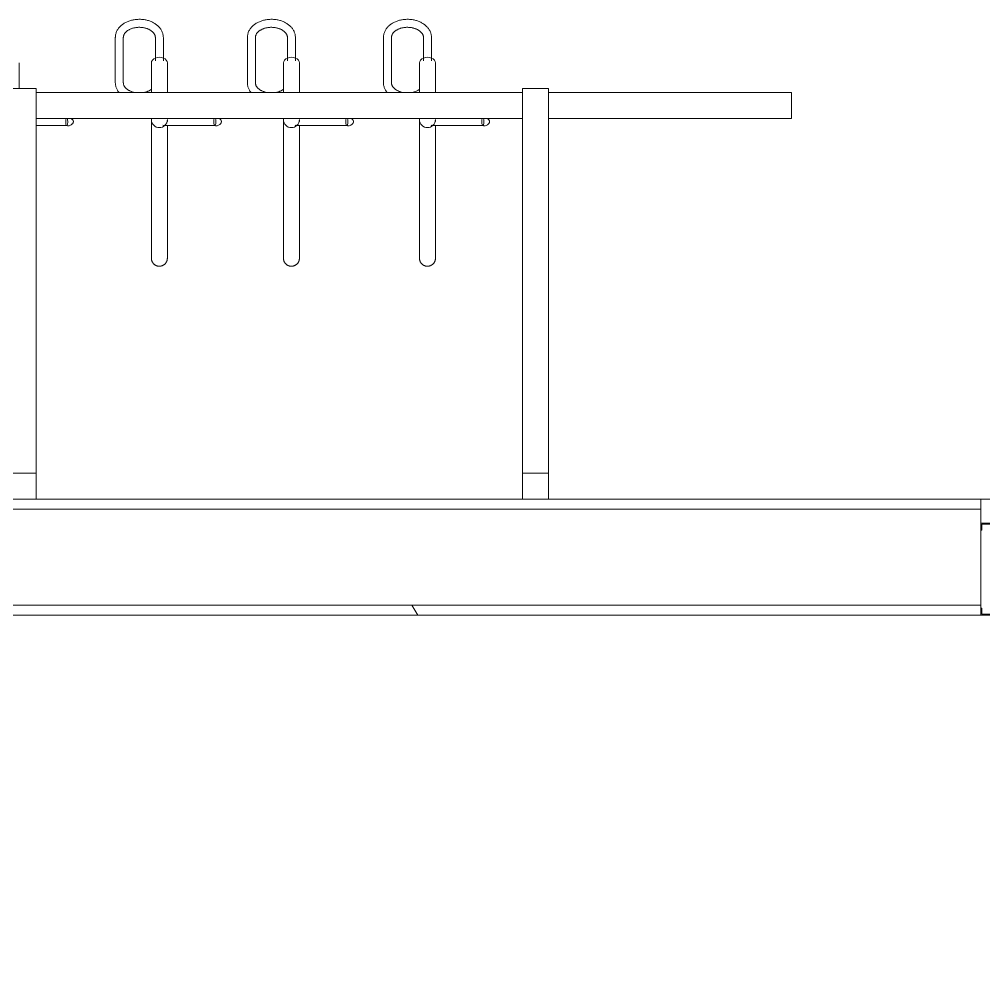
# Model space of a CAD drawing. Header units: inches. Extents: x 3268 to 7018, y 976 to 6708.
# Drawn here: x 4992.8 to 5053, y 3609.5 to 3668.4 of the extents above; entities that cross this region are included whole.
import ezdxf

# ---------------------------------------------------------------- set-up
doc = ezdxf.new("R2010")
doc.units = ezdxf.units.IN
doc.header["$MEASUREMENT"] = 0
for name, color, linetype, lineweight in [('A-DOOR', 31, 'Continuous', 9), ('A-DOOR-FRAM', 31, 'Continuous', 9), ('A-GENM', 13, 'Continuous', 9), ('A-WALL', 113, 'Continuous', 9), ('A-WALL-PATT', 111, 'Continuous', 15), ('I-WALL', 2, 'Continuous', 9)]:
    doc.layers.add(name, color=color, linetype=linetype, lineweight=lineweight)
pattern_1 = [(0, (0, 0), (122.88, 30.72), [5.069, -87.091, 5.069, -87.091, -491.52]), (0, (0, 0), (122.88, 30.72), [-184.32, 5.069, -179.251, 5.069, -87.091, -215.04]), (0, (0, 0), (122.88, 30.72), [-460.8, 5.069, -56.371, 5.069, -148.531]), (120, (46.08, 15.36), (-88.0443, 91.0572), [5.069, -87.091, 5.069, -87.091, -491.52]), (120, (46.08, 15.36), (-88.0443, 91.0572), [-184.32, 5.069, -179.251, 5.069, -87.091, -215.04]), (120, (46.08, 15.36), (-88.0443, 91.0572), [-460.8, 5.069, -56.371, 5.069, -148.531]), (240, (61.44, 76.8), (-34.8357, -121.7772), [5.069, -87.091, 5.069, -87.091, -491.52]), (240, (61.44, 76.8), (-34.8357, -121.7772), [-184.32, 5.069, -179.251, 5.069, -87.091, -215.04]), (240, (61.44, 76.8), (-34.8357, -121.7772), [-460.8, 5.069, -56.371, 5.069, -148.531])]

# ---------------------------------------------------------------- blocks, each defined once
blk = doc.blocks.new('Bike File Wall - as Specified-V153-Overall Retail Plan Opt 2')
at = {"layer": 'A-GENM'}
for p, q in [((4998.75, 3667.218), (4998.75, 3664.389)), ((4999.25, 3664.389), (4999.25, 3667.218)), ((5001.25, 3667.218), (5001.25, 3665.756)), ((5001.75, 3665.756), (5001.75, 3667.218)), ((5007, 3667.218), (5007, 3664.389)), ((5007.5, 3664.389), (5007.5, 3667.218)), ((5009.5, 3667.218), (5009.5, 3665.756)), ((5010, 3665.756), (5010, 3667.218)), ((5015.5, 3667.218), (5015.5, 3664.389)), ((5016, 3664.389), (5016, 3667.218)), ((5018, 3667.218), (5018, 3665.756)), ((5018.5, 3665.756), (5018.5, 3667.218)), ((4992.75, 3664.024), (4992.75, 3665.627)), ((5001, 3665.627), (5001, 3663.774)), ((5002, 3663.774), (5002, 3665.627)), ((5009.25, 3665.627), (5009.25, 3663.774)), ((5010.25, 3663.774), (5010.25, 3665.627)), ((5017.75, 3665.627), (5017.75, 3663.774)), ((5018.75, 3663.774), (5018.75, 3665.627)), ((4993.813, 3664.024), (4992.188, 3664.024)), ((4993.813, 3664.024), (4993.813, 3640.024)), ((5024.188, 3640.024), (5024.188, 3664.024)), ((5025.813, 3664.024), (5024.188, 3664.024)), ((5025.813, 3664.024), (5025.813, 3640.024)), ((4993.813, 3663.774), (5024.188, 3663.774)), ((5025.813, 3663.774), (5041, 3663.774)), ((5041, 3663.774), (5041, 3662.149)), ((4993.813, 3662.149), (5024.188, 3662.149)), ((5001, 3662.149), (5001, 3654.313)), ((5001.002, 3662.126), (5001.004, 3662.146)), ((5009.25, 3662.149), (5009.25, 3654.313)), ((5009.252, 3662.126), (5009.254, 3662.146)), ((5017.75, 3662.149), (5017.75, 3654.313)), ((5017.752, 3662.126), (5017.754, 3662.146)), ((5025.813, 3662.149), (5041, 3662.149)), ((4993.813, 3661.711), (4995.713, 3661.711)), ((5001.759, 3661.711), (5004.963, 3661.711)), ((5002, 3654.313), (5002, 3661.745)), ((5010.009, 3661.711), (5013.213, 3661.711)), ((5010.25, 3654.313), (5010.25, 3661.745)), ((5018.509, 3661.711), (5021.713, 3661.711)), ((5018.75, 3654.313), (5018.75, 3661.745)), ((5001, 3661.207), (5001, 3654.313)), ((5002, 3654.313), (5002, 3661.207)), ((5009.25, 3661.207), (5009.25, 3654.313)), ((5010.25, 3654.313), (5010.25, 3661.207)), ((5017.75, 3661.207), (5017.75, 3654.313)), ((5018.75, 3654.313), (5018.75, 3661.207)), ((4993.813, 3640.024), (4992.188, 3640.024)), ((4993.813, 3640.024), (4993.813, 3638.399)), ((5024.188, 3638.399), (5024.188, 3640.024)), ((5025.813, 3640.024), (5024.188, 3640.024)), ((5025.813, 3640.024), (5025.813, 3638.399)), ((4992.188, 3638.399), (4993.813, 3638.399)), ((5024.188, 3638.399), (5025.813, 3638.399))]:
    blk.add_line(p, q, dxfattribs=at)
at = {"layer": 'A-GENM', "flags": 128}
for points in [[(5001.75, 3667.218), (5001.749, 3667.267), (5001.745, 3667.317), (5001.738, 3667.366), (5001.728, 3667.414), (5001.716, 3667.462), (5001.701, 3667.51), (5001.683, 3667.556), (5001.663, 3667.602), (5001.641, 3667.647), (5001.616, 3667.69), (5001.589, 3667.733), (5001.56, 3667.774), (5001.529, 3667.814), (5001.496, 3667.853), (5001.462, 3667.891), (5001.425, 3667.927), (5001.387, 3667.962), (5001.347, 3667.995), (5001.306, 3668.027), (5001.263, 3668.058), (5001.219, 3668.087), (5001.173, 3668.115), (5001.126, 3668.141), (5001.078, 3668.166), (5001.029, 3668.189), (5000.979, 3668.211), (5000.928, 3668.231), (5000.876, 3668.25), (5000.823, 3668.267), (5000.77, 3668.283), (5000.715, 3668.297), (5000.66, 3668.309), (5000.605, 3668.32), (5000.549, 3668.329), (5000.493, 3668.337), (5000.437, 3668.343), (5000.38, 3668.348), (5000.323, 3668.35), (5000.266, 3668.352), (5000.209, 3668.351), (5000.152, 3668.349), (5000.095, 3668.346), (5000.038, 3668.34), (4999.982, 3668.334), (4999.926, 3668.325), (4999.87, 3668.315), (4999.815, 3668.304), (4999.76, 3668.29), (4999.706, 3668.276), (4999.653, 3668.259), (4999.601, 3668.242), (4999.549, 3668.222), (4999.499, 3668.201), (4999.449, 3668.179), (4999.4, 3668.155), (4999.353, 3668.129), (4999.307, 3668.102), (4999.262, 3668.074), (4999.218, 3668.044), (4999.176, 3668.013), (4999.135, 3667.98), (4999.096, 3667.946), (4999.059, 3667.91), (4999.023, 3667.874), (4998.989, 3667.835), (4998.957, 3667.796), (4998.927, 3667.755), (4998.899, 3667.713), (4998.873, 3667.67), (4998.849, 3667.626), (4998.828, 3667.581), (4998.809, 3667.535), (4998.793, 3667.488), (4998.779, 3667.44), (4998.768, 3667.392), (4998.759, 3667.343), (4998.754, 3667.294), (4998.751, 3667.245), (4998.75, 3667.218)], [(5010, 3667.218), (5009.999, 3667.267), (5009.995, 3667.317), (5009.988, 3667.366), (5009.978, 3667.414), (5009.966, 3667.462), (5009.951, 3667.51), (5009.933, 3667.556), (5009.913, 3667.602), (5009.891, 3667.647), (5009.866, 3667.69), (5009.839, 3667.733), (5009.81, 3667.774), (5009.779, 3667.814), (5009.746, 3667.853), (5009.712, 3667.891), (5009.675, 3667.927), (5009.637, 3667.962), (5009.597, 3667.995), (5009.556, 3668.027), (5009.513, 3668.058), (5009.469, 3668.087), (5009.423, 3668.115), (5009.376, 3668.141), (5009.328, 3668.166), (5009.279, 3668.189), (5009.229, 3668.211), (5009.178, 3668.231), (5009.126, 3668.25), (5009.073, 3668.267), (5009.02, 3668.283), (5008.965, 3668.297), (5008.91, 3668.309), (5008.855, 3668.32), (5008.799, 3668.329), (5008.743, 3668.337), (5008.687, 3668.343), (5008.63, 3668.348), (5008.573, 3668.35), (5008.516, 3668.352), (5008.459, 3668.351), (5008.402, 3668.349), (5008.345, 3668.346), (5008.288, 3668.34), (5008.232, 3668.334), (5008.176, 3668.325), (5008.12, 3668.315), (5008.065, 3668.304), (5008.01, 3668.29), (5007.956, 3668.276), (5007.903, 3668.259), (5007.851, 3668.242), (5007.799, 3668.222), (5007.749, 3668.201), (5007.699, 3668.179), (5007.65, 3668.155), (5007.603, 3668.129), (5007.557, 3668.102), (5007.512, 3668.074), (5007.468, 3668.044), (5007.426, 3668.013), (5007.385, 3667.98), (5007.346, 3667.946), (5007.309, 3667.91), (5007.273, 3667.874), (5007.239, 3667.835), (5007.207, 3667.796), (5007.177, 3667.755), (5007.149, 3667.713), (5007.123, 3667.67), (5007.099, 3667.626), (5007.078, 3667.581), (5007.059, 3667.535), (5007.043, 3667.488), (5007.029, 3667.44), (5007.018, 3667.392), (5007.009, 3667.343), (5007.004, 3667.294), (5007.001, 3667.245), (5007, 3667.218)], [(5018.5, 3667.218), (5018.499, 3667.267), (5018.495, 3667.317), (5018.488, 3667.366), (5018.478, 3667.414), (5018.466, 3667.462), (5018.451, 3667.51), (5018.433, 3667.556), (5018.413, 3667.602), (5018.391, 3667.647), (5018.366, 3667.69), (5018.339, 3667.733), (5018.31, 3667.774), (5018.279, 3667.814), (5018.246, 3667.853), (5018.212, 3667.891), (5018.175, 3667.927), (5018.137, 3667.962), (5018.097, 3667.995), (5018.056, 3668.027), (5018.013, 3668.058), (5017.969, 3668.087), (5017.923, 3668.115), (5017.876, 3668.141), (5017.828, 3668.166), (5017.779, 3668.189), (5017.729, 3668.211), (5017.678, 3668.231), (5017.626, 3668.25), (5017.573, 3668.267), (5017.52, 3668.283), (5017.465, 3668.297), (5017.41, 3668.309), (5017.355, 3668.32), (5017.299, 3668.329), (5017.243, 3668.337), (5017.187, 3668.343), (5017.13, 3668.348), (5017.073, 3668.35), (5017.016, 3668.352), (5016.959, 3668.351), (5016.902, 3668.349), (5016.845, 3668.346), (5016.788, 3668.34), (5016.732, 3668.334), (5016.676, 3668.325), (5016.62, 3668.315), (5016.565, 3668.304), (5016.51, 3668.29), (5016.456, 3668.276), (5016.403, 3668.259), (5016.351, 3668.242), (5016.299, 3668.222), (5016.249, 3668.201), (5016.199, 3668.179), (5016.15, 3668.155), (5016.103, 3668.129), (5016.057, 3668.102), (5016.012, 3668.074), (5015.968, 3668.044), (5015.926, 3668.013), (5015.885, 3667.98), (5015.846, 3667.946), (5015.809, 3667.91), (5015.773, 3667.874), (5015.739, 3667.835), (5015.707, 3667.796), (5015.677, 3667.755), (5015.649, 3667.713), (5015.623, 3667.67), (5015.599, 3667.626), (5015.578, 3667.581), (5015.559, 3667.535), (5015.543, 3667.488), (5015.529, 3667.44), (5015.518, 3667.392), (5015.509, 3667.343), (5015.504, 3667.294), (5015.501, 3667.245), (5015.5, 3667.218)], [(4999.25, 3667.218), (4999.251, 3667.239), (4999.253, 3667.26), (4999.256, 3667.282), (4999.26, 3667.303), (4999.266, 3667.325), (4999.272, 3667.346), (4999.281, 3667.368), (4999.29, 3667.39), (4999.301, 3667.412), (4999.314, 3667.434), (4999.328, 3667.456), (4999.343, 3667.478), (4999.36, 3667.5), (4999.378, 3667.521), (4999.398, 3667.543), (4999.42, 3667.564), (4999.443, 3667.585), (4999.467, 3667.606), (4999.494, 3667.626), (4999.521, 3667.646), (4999.55, 3667.665), (4999.58, 3667.683), (4999.612, 3667.701), (4999.644, 3667.718), (4999.678, 3667.734), (4999.713, 3667.749), (4999.75, 3667.763), (4999.787, 3667.777), (4999.825, 3667.789), (4999.864, 3667.801), (4999.903, 3667.811), (4999.944, 3667.82), (4999.985, 3667.828), (5000.026, 3667.835), (5000.068, 3667.841), (5000.11, 3667.845), (5000.153, 3667.849), (5000.196, 3667.851), (5000.239, 3667.852), (5000.282, 3667.851), (5000.325, 3667.85), (5000.367, 3667.847), (5000.41, 3667.843), (5000.452, 3667.838), (5000.494, 3667.832), (5000.535, 3667.824), (5000.576, 3667.816), (5000.616, 3667.806), (5000.655, 3667.795), (5000.694, 3667.784), (5000.731, 3667.771), (5000.768, 3667.757), (5000.804, 3667.742), (5000.838, 3667.727), (5000.872, 3667.71), (5000.904, 3667.693), (5000.935, 3667.675), (5000.964, 3667.656), (5000.993, 3667.637), (5001.019, 3667.617), (5001.045, 3667.597), (5001.069, 3667.576), (5001.091, 3667.555), (5001.112, 3667.533), (5001.131, 3667.511), (5001.149, 3667.49), (5001.165, 3667.468), (5001.18, 3667.446), (5001.193, 3667.424), (5001.205, 3667.402), (5001.215, 3667.38), (5001.224, 3667.358), (5001.232, 3667.336), (5001.238, 3667.315), (5001.243, 3667.293), (5001.246, 3667.272), (5001.249, 3667.25), (5001.25, 3667.229), (5001.25, 3667.218)], [(5007.5, 3667.218), (5007.501, 3667.239), (5007.503, 3667.26), (5007.506, 3667.282), (5007.51, 3667.303), (5007.516, 3667.325), (5007.522, 3667.346), (5007.531, 3667.368), (5007.54, 3667.39), (5007.551, 3667.412), (5007.564, 3667.434), (5007.578, 3667.456), (5007.593, 3667.478), (5007.61, 3667.5), (5007.628, 3667.521), (5007.648, 3667.543), (5007.67, 3667.564), (5007.693, 3667.585), (5007.717, 3667.606), (5007.744, 3667.626), (5007.771, 3667.646), (5007.8, 3667.665), (5007.83, 3667.683), (5007.862, 3667.701), (5007.894, 3667.718), (5007.928, 3667.734), (5007.963, 3667.749), (5008, 3667.763), (5008.037, 3667.777), (5008.075, 3667.789), (5008.114, 3667.801), (5008.153, 3667.811), (5008.194, 3667.82), (5008.235, 3667.828), (5008.276, 3667.835), (5008.318, 3667.841), (5008.36, 3667.845), (5008.403, 3667.849), (5008.446, 3667.851), (5008.489, 3667.852), (5008.532, 3667.851), (5008.575, 3667.85), (5008.617, 3667.847), (5008.66, 3667.843), (5008.702, 3667.838), (5008.744, 3667.832), (5008.785, 3667.824), (5008.826, 3667.816), (5008.866, 3667.806), (5008.905, 3667.795), (5008.944, 3667.784), (5008.981, 3667.771), (5009.018, 3667.757), (5009.054, 3667.742), (5009.088, 3667.727), (5009.122, 3667.71), (5009.154, 3667.693), (5009.185, 3667.675), (5009.214, 3667.656), (5009.243, 3667.637), (5009.269, 3667.617), (5009.295, 3667.597), (5009.319, 3667.576), (5009.341, 3667.555), (5009.362, 3667.533), (5009.381, 3667.511), (5009.399, 3667.49), (5009.415, 3667.468), (5009.43, 3667.446), (5009.443, 3667.424), (5009.455, 3667.402), (5009.465, 3667.38), (5009.474, 3667.358), (5009.482, 3667.336), (5009.488, 3667.315), (5009.493, 3667.293), (5009.496, 3667.272), (5009.499, 3667.25), (5009.5, 3667.229), (5009.5, 3667.218)], [(5016, 3667.218), (5016.001, 3667.239), (5016.003, 3667.26), (5016.006, 3667.282), (5016.01, 3667.303), (5016.016, 3667.325), (5016.022, 3667.346), (5016.031, 3667.368), (5016.04, 3667.39), (5016.051, 3667.412), (5016.064, 3667.434), (5016.078, 3667.456), (5016.093, 3667.478), (5016.11, 3667.5), (5016.128, 3667.521), (5016.148, 3667.543), (5016.17, 3667.564), (5016.193, 3667.585), (5016.217, 3667.606), (5016.244, 3667.626), (5016.271, 3667.646), (5016.3, 3667.665), (5016.33, 3667.683), (5016.362, 3667.701), (5016.394, 3667.718), (5016.428, 3667.734), (5016.463, 3667.749), (5016.5, 3667.763), (5016.537, 3667.777), (5016.575, 3667.789), (5016.614, 3667.801), (5016.653, 3667.811), (5016.694, 3667.82), (5016.735, 3667.828), (5016.776, 3667.835), (5016.818, 3667.841), (5016.86, 3667.845), (5016.903, 3667.849), (5016.946, 3667.851), (5016.989, 3667.852), (5017.032, 3667.851), (5017.075, 3667.85), (5017.117, 3667.847), (5017.16, 3667.843), (5017.202, 3667.838), (5017.244, 3667.832), (5017.285, 3667.824), (5017.326, 3667.816), (5017.366, 3667.806), (5017.405, 3667.795), (5017.444, 3667.784), (5017.481, 3667.771), (5017.518, 3667.757), (5017.554, 3667.742), (5017.588, 3667.727), (5017.622, 3667.71), (5017.654, 3667.693), (5017.685, 3667.675), (5017.714, 3667.656), (5017.743, 3667.637), (5017.769, 3667.617), (5017.795, 3667.597), (5017.819, 3667.576), (5017.841, 3667.555), (5017.862, 3667.533), (5017.881, 3667.511), (5017.899, 3667.49), (5017.915, 3667.468), (5017.93, 3667.446), (5017.943, 3667.424), (5017.955, 3667.402), (5017.965, 3667.38), (5017.974, 3667.358), (5017.982, 3667.336), (5017.988, 3667.315), (5017.993, 3667.293), (5017.996, 3667.272), (5017.999, 3667.25), (5018, 3667.229), (5018, 3667.218)], [(4998.75, 3664.389), (4998.752, 3664.34), (4998.756, 3664.291), (4998.763, 3664.242), (4998.773, 3664.193), (4998.785, 3664.145), (4998.8, 3664.098), (4998.817, 3664.051), (4998.837, 3664.005), (4998.86, 3663.961), (4998.884, 3663.917), (4998.911, 3663.874), (4998.94, 3663.833), (4998.971, 3663.793)], [(5000.007, 3663.775), (4999.966, 3663.783), (4999.925, 3663.791), (4999.885, 3663.801), (4999.846, 3663.812), (4999.807, 3663.824), (4999.769, 3663.836), (4999.733, 3663.85), (4999.697, 3663.865), (4999.663, 3663.881), (4999.629, 3663.897), (4999.597, 3663.914), (4999.566, 3663.932), (4999.536, 3663.951), (4999.508, 3663.97), (4999.481, 3663.99), (4999.456, 3664.011), (4999.432, 3664.031), (4999.41, 3664.053), (4999.389, 3664.074), (4999.37, 3664.096), (4999.352, 3664.118), (4999.336, 3664.14), (4999.321, 3664.162), (4999.308, 3664.184), (4999.296, 3664.206), (4999.286, 3664.228), (4999.277, 3664.249), (4999.269, 3664.271), (4999.263, 3664.293), (4999.258, 3664.314), (4999.254, 3664.335), (4999.252, 3664.357), (4999.251, 3664.378), (4999.25, 3664.389)], [(5001.007, 3663.981), (5000.98, 3663.961), (5000.951, 3663.942), (5000.921, 3663.924), (5000.889, 3663.906), (5000.856, 3663.889), (5000.822, 3663.873), (5000.787, 3663.858), (5000.751, 3663.844), (5000.714, 3663.83), (5000.676, 3663.818), (5000.637, 3663.807), (5000.597, 3663.796), (5000.557, 3663.787), (5000.516, 3663.779), (5000.474, 3663.772)], [(5007, 3664.389), (5007.002, 3664.34), (5007.006, 3664.291), (5007.013, 3664.242), (5007.023, 3664.193), (5007.035, 3664.145), (5007.05, 3664.098), (5007.067, 3664.051), (5007.087, 3664.005), (5007.11, 3663.961), (5007.134, 3663.917), (5007.161, 3663.874), (5007.19, 3663.833), (5007.221, 3663.793)], [(5008.257, 3663.775), (5008.216, 3663.783), (5008.175, 3663.791), (5008.135, 3663.801), (5008.096, 3663.812), (5008.057, 3663.824), (5008.019, 3663.836), (5007.983, 3663.85), (5007.947, 3663.865), (5007.913, 3663.881), (5007.879, 3663.897), (5007.847, 3663.914), (5007.816, 3663.932), (5007.786, 3663.951), (5007.758, 3663.97), (5007.731, 3663.99), (5007.706, 3664.011), (5007.682, 3664.031), (5007.66, 3664.053), (5007.639, 3664.074), (5007.62, 3664.096), (5007.602, 3664.118), (5007.586, 3664.14), (5007.571, 3664.162), (5007.558, 3664.184), (5007.546, 3664.206), (5007.536, 3664.228), (5007.527, 3664.249), (5007.519, 3664.271), (5007.513, 3664.293), (5007.508, 3664.314), (5007.504, 3664.335), (5007.502, 3664.357), (5007.501, 3664.378), (5007.5, 3664.389)], [(5009.257, 3663.981), (5009.23, 3663.961), (5009.201, 3663.942), (5009.171, 3663.924), (5009.139, 3663.906), (5009.106, 3663.889), (5009.072, 3663.873), (5009.037, 3663.858), (5009.001, 3663.844), (5008.964, 3663.83), (5008.926, 3663.818), (5008.887, 3663.807), (5008.847, 3663.796), (5008.807, 3663.787), (5008.766, 3663.779), (5008.724, 3663.772)], [(5015.5, 3664.389), (5015.502, 3664.34), (5015.506, 3664.291), (5015.513, 3664.242), (5015.523, 3664.193), (5015.535, 3664.145), (5015.55, 3664.098), (5015.567, 3664.051), (5015.587, 3664.005), (5015.61, 3663.961), (5015.634, 3663.917), (5015.661, 3663.874), (5015.69, 3663.833), (5015.721, 3663.793)], [(5016.757, 3663.775), (5016.716, 3663.783), (5016.675, 3663.791), (5016.635, 3663.801), (5016.596, 3663.812), (5016.557, 3663.824), (5016.519, 3663.836), (5016.483, 3663.85), (5016.447, 3663.865), (5016.413, 3663.881), (5016.379, 3663.897), (5016.347, 3663.914), (5016.316, 3663.932), (5016.286, 3663.951), (5016.258, 3663.97), (5016.231, 3663.99), (5016.206, 3664.011), (5016.182, 3664.031), (5016.16, 3664.053), (5016.139, 3664.074), (5016.12, 3664.096), (5016.102, 3664.118), (5016.086, 3664.14), (5016.071, 3664.162), (5016.058, 3664.184), (5016.046, 3664.206), (5016.036, 3664.228), (5016.027, 3664.249), (5016.019, 3664.271), (5016.013, 3664.293), (5016.008, 3664.314), (5016.004, 3664.335), (5016.002, 3664.357), (5016.001, 3664.378), (5016, 3664.389)], [(5017.757, 3663.981), (5017.73, 3663.961), (5017.701, 3663.942), (5017.671, 3663.924), (5017.639, 3663.906), (5017.606, 3663.889), (5017.572, 3663.873), (5017.537, 3663.858), (5017.501, 3663.844), (5017.464, 3663.83), (5017.426, 3663.818), (5017.387, 3663.807), (5017.347, 3663.796), (5017.307, 3663.787), (5017.266, 3663.779), (5017.224, 3663.772)], [(4996.02, 3662.145), (4996.043, 3662.125), (4996.061, 3662.106), (4996.075, 3662.088), (4996.086, 3662.073), (4996.095, 3662.059), (4996.102, 3662.046), (4996.108, 3662.035), (4996.112, 3662.025), (4996.116, 3662.017), (4996.119, 3662.009), (4996.121, 3662.002), (4996.123, 3661.997), (4996.125, 3661.991), (4996.126, 3661.987), (4996.127, 3661.983), (4996.128, 3661.979), (4996.129, 3661.976), (4996.129, 3661.973), (4996.13, 3661.971), (4996.13, 3661.969), (4996.13, 3661.968), (4996.131, 3661.966), (4996.131, 3661.965), (4996.131, 3661.964), (4996.131, 3661.963), (4996.131, 3661.963), (4996.131, 3661.962), (4996.131, 3661.962)], [(5001, 3661.207), (5001, 3661.291), (5001, 3661.37), (5001, 3661.446), (5001, 3661.518), (5001, 3661.587), (5001, 3661.651), (5001, 3661.711), (5001, 3661.767), (5001, 3661.819), (5001, 3661.866), (5001, 3661.909), (5001, 3661.947), (5001, 3661.981), (5001, 3662.01), (5001, 3662.035)], [(5002, 3662.026), (5002, 3662), (5002, 3661.969)], [(5005.27, 3662.145), (5005.293, 3662.125), (5005.311, 3662.106), (5005.325, 3662.088), (5005.336, 3662.073), (5005.345, 3662.059), (5005.352, 3662.046), (5005.358, 3662.035), (5005.362, 3662.025), (5005.366, 3662.017), (5005.369, 3662.009), (5005.371, 3662.002), (5005.373, 3661.997), (5005.375, 3661.991), (5005.376, 3661.987), (5005.377, 3661.983), (5005.378, 3661.979), (5005.379, 3661.976), (5005.379, 3661.973), (5005.38, 3661.971), (5005.38, 3661.969), (5005.38, 3661.968), (5005.381, 3661.966), (5005.381, 3661.965), (5005.381, 3661.964), (5005.381, 3661.963), (5005.381, 3661.963), (5005.381, 3661.962), (5005.381, 3661.962)], [(5009.25, 3661.207), (5009.25, 3661.291), (5009.25, 3661.37), (5009.25, 3661.446), (5009.25, 3661.518), (5009.25, 3661.587), (5009.25, 3661.651), (5009.25, 3661.711), (5009.25, 3661.767), (5009.25, 3661.819), (5009.25, 3661.866), (5009.25, 3661.909), (5009.25, 3661.947), (5009.25, 3661.981), (5009.25, 3662.01), (5009.25, 3662.035)], [(5010.25, 3662.026), (5010.25, 3662), (5010.25, 3661.969)], [(5013.52, 3662.145), (5013.543, 3662.125), (5013.561, 3662.106), (5013.575, 3662.088), (5013.586, 3662.073), (5013.595, 3662.059), (5013.602, 3662.046), (5013.608, 3662.035), (5013.612, 3662.025), (5013.616, 3662.017), (5013.619, 3662.009), (5013.621, 3662.002), (5013.623, 3661.997), (5013.625, 3661.991), (5013.626, 3661.987), (5013.627, 3661.983), (5013.628, 3661.979), (5013.629, 3661.976), (5013.629, 3661.973), (5013.63, 3661.971), (5013.63, 3661.969), (5013.63, 3661.968), (5013.631, 3661.966), (5013.631, 3661.965), (5013.631, 3661.964), (5013.631, 3661.963), (5013.631, 3661.963), (5013.631, 3661.962), (5013.631, 3661.962)], [(5017.75, 3661.207), (5017.75, 3661.291), (5017.75, 3661.37), (5017.75, 3661.446), (5017.75, 3661.518), (5017.75, 3661.587), (5017.75, 3661.651), (5017.75, 3661.711), (5017.75, 3661.767), (5017.75, 3661.819), (5017.75, 3661.866), (5017.75, 3661.909), (5017.75, 3661.947), (5017.75, 3661.981), (5017.75, 3662.01), (5017.75, 3662.035)], [(5018.75, 3662.026), (5018.75, 3662), (5018.75, 3661.969)], [(5022.02, 3662.145), (5022.043, 3662.125), (5022.061, 3662.106), (5022.075, 3662.088), (5022.086, 3662.073), (5022.095, 3662.059), (5022.102, 3662.046), (5022.108, 3662.035), (5022.112, 3662.025), (5022.116, 3662.017), (5022.119, 3662.009), (5022.121, 3662.002), (5022.123, 3661.997), (5022.125, 3661.991), (5022.126, 3661.987), (5022.127, 3661.983), (5022.128, 3661.979), (5022.129, 3661.976), (5022.129, 3661.973), (5022.13, 3661.971), (5022.13, 3661.969), (5022.13, 3661.968), (5022.131, 3661.966), (5022.131, 3661.965), (5022.131, 3661.964), (5022.131, 3661.963), (5022.131, 3661.963), (5022.131, 3661.962), (5022.131, 3661.962)], [(4995.708, 3661.712), (4995.759, 3661.702), (4995.812, 3661.699), (4995.865, 3661.705), (4995.913, 3661.718), (4995.956, 3661.735), (4995.991, 3661.756), (4996.02, 3661.777), (4996.043, 3661.797), (4996.061, 3661.816), (4996.075, 3661.834), (4996.086, 3661.849), (4996.095, 3661.863), (4996.102, 3661.876), (4996.108, 3661.887), (4996.112, 3661.897), (4996.116, 3661.905), (4996.119, 3661.913), (4996.121, 3661.92), (4996.123, 3661.926), (4996.125, 3661.931), (4996.126, 3661.935), (4996.127, 3661.939), (4996.128, 3661.943), (4996.129, 3661.946), (4996.129, 3661.949), (4996.13, 3661.951), (4996.13, 3661.953), (4996.13, 3661.955), (4996.131, 3661.956), (4996.131, 3661.957), (4996.131, 3661.958), (4996.131, 3661.959), (4996.131, 3661.96), (4996.131, 3661.96), (4996.131, 3661.96)], [(5002, 3661.747), (5002, 3661.69), (5002, 3661.628), (5002, 3661.562), (5002, 3661.492), (5002, 3661.419), (5002, 3661.341), (5002, 3661.261), (5002, 3661.207)], [(5004.958, 3661.712), (5005.009, 3661.702), (5005.062, 3661.699), (5005.115, 3661.705), (5005.163, 3661.718), (5005.206, 3661.735), (5005.241, 3661.756), (5005.27, 3661.777), (5005.293, 3661.797), (5005.311, 3661.816), (5005.325, 3661.834), (5005.336, 3661.849), (5005.345, 3661.863), (5005.352, 3661.876), (5005.358, 3661.887), (5005.362, 3661.897), (5005.366, 3661.905), (5005.369, 3661.913), (5005.371, 3661.92), (5005.373, 3661.926), (5005.375, 3661.931), (5005.376, 3661.935), (5005.377, 3661.939), (5005.378, 3661.943), (5005.379, 3661.946), (5005.379, 3661.949), (5005.38, 3661.951), (5005.38, 3661.953), (5005.38, 3661.955), (5005.381, 3661.956), (5005.381, 3661.957), (5005.381, 3661.958), (5005.381, 3661.959), (5005.381, 3661.96), (5005.381, 3661.96), (5005.381, 3661.96)], [(5010.25, 3661.747), (5010.25, 3661.69), (5010.25, 3661.628), (5010.25, 3661.562), (5010.25, 3661.492), (5010.25, 3661.419), (5010.25, 3661.341), (5010.25, 3661.261), (5010.25, 3661.207)], [(5013.208, 3661.712), (5013.259, 3661.702), (5013.312, 3661.699), (5013.365, 3661.705), (5013.413, 3661.718), (5013.456, 3661.735), (5013.491, 3661.756), (5013.52, 3661.777), (5013.543, 3661.797), (5013.561, 3661.816), (5013.575, 3661.834), (5013.586, 3661.849), (5013.595, 3661.863), (5013.602, 3661.876), (5013.608, 3661.887), (5013.612, 3661.897), (5013.616, 3661.905), (5013.619, 3661.913), (5013.621, 3661.92), (5013.623, 3661.926), (5013.625, 3661.931), (5013.626, 3661.935), (5013.627, 3661.939), (5013.628, 3661.943), (5013.629, 3661.946), (5013.629, 3661.949), (5013.63, 3661.951), (5013.63, 3661.953), (5013.63, 3661.955), (5013.631, 3661.956), (5013.631, 3661.957), (5013.631, 3661.958), (5013.631, 3661.959), (5013.631, 3661.96), (5013.631, 3661.96), (5013.631, 3661.96)], [(5018.75, 3661.747), (5018.75, 3661.69), (5018.75, 3661.628), (5018.75, 3661.562), (5018.75, 3661.492), (5018.75, 3661.419), (5018.75, 3661.341), (5018.75, 3661.261), (5018.75, 3661.207)], [(5021.708, 3661.712), (5021.759, 3661.702), (5021.812, 3661.699), (5021.865, 3661.705), (5021.913, 3661.718), (5021.956, 3661.735), (5021.991, 3661.756), (5022.02, 3661.777), (5022.043, 3661.797), (5022.061, 3661.816), (5022.075, 3661.834), (5022.086, 3661.849), (5022.095, 3661.863), (5022.102, 3661.876), (5022.108, 3661.887), (5022.112, 3661.897), (5022.116, 3661.905), (5022.119, 3661.913), (5022.121, 3661.92), (5022.123, 3661.926), (5022.125, 3661.931), (5022.126, 3661.935), (5022.127, 3661.939), (5022.128, 3661.943), (5022.129, 3661.946), (5022.129, 3661.949), (5022.13, 3661.951), (5022.13, 3661.953), (5022.13, 3661.955), (5022.131, 3661.956), (5022.131, 3661.957), (5022.131, 3661.958), (5022.131, 3661.959), (5022.131, 3661.96), (5022.131, 3661.96), (5022.131, 3661.96)], [(5001, 3654.313), (5001, 3654.23), (5001, 3654.15), (5001, 3654.074), (5001, 3654.002), (5001, 3653.934), (5001, 3653.87), (5001, 3653.809), (5001, 3653.754), (5001, 3653.702), (5001, 3653.654), (5001, 3653.612), (5001, 3653.573), (5001, 3653.539), (5001, 3653.51), (5001, 3653.486), (5001, 3653.466), (5001, 3653.451), (5001, 3653.441), (5001, 3653.435), (5001, 3653.434)], [(5001, 3653.434), (5001, 3653.437), (5001, 3653.444), (5001, 3653.456), (5001, 3653.473), (5001, 3653.494), (5001, 3653.52), (5001, 3653.551), (5001, 3653.587), (5001, 3653.627), (5001, 3653.671), (5001, 3653.72), (5001, 3653.773), (5001, 3653.831), (5001, 3653.893), (5001, 3653.958), (5001, 3654.028), (5001, 3654.102), (5001, 3654.179), (5001, 3654.26), (5001, 3654.313)], [(5002, 3654.313), (5002, 3654.23), (5002, 3654.15), (5002, 3654.074), (5002, 3654.002), (5002, 3653.934), (5002, 3653.87), (5002, 3653.809), (5002, 3653.754), (5002, 3653.702), (5002, 3653.654), (5002, 3653.612), (5002, 3653.573), (5002, 3653.539), (5002, 3653.51), (5002, 3653.486), (5002, 3653.466), (5002, 3653.451), (5002, 3653.441), (5002, 3653.435), (5002, 3653.434)], [(5002, 3653.434), (5002, 3653.437), (5002, 3653.444), (5002, 3653.456), (5002, 3653.473), (5002, 3653.494), (5002, 3653.52), (5002, 3653.551), (5002, 3653.587), (5002, 3653.627), (5002, 3653.671), (5002, 3653.72), (5002, 3653.773), (5002, 3653.831), (5002, 3653.893), (5002, 3653.958), (5002, 3654.028), (5002, 3654.102), (5002, 3654.179), (5002, 3654.26), (5002, 3654.313)], [(5009.25, 3654.313), (5009.25, 3654.23), (5009.25, 3654.15), (5009.25, 3654.074), (5009.25, 3654.002), (5009.25, 3653.934), (5009.25, 3653.87), (5009.25, 3653.809), (5009.25, 3653.754), (5009.25, 3653.702), (5009.25, 3653.654), (5009.25, 3653.612), (5009.25, 3653.573), (5009.25, 3653.539), (5009.25, 3653.51), (5009.25, 3653.486), (5009.25, 3653.466), (5009.25, 3653.451), (5009.25, 3653.441), (5009.25, 3653.435), (5009.25, 3653.434)], [(5009.25, 3653.434), (5009.25, 3653.437), (5009.25, 3653.444), (5009.25, 3653.456), (5009.25, 3653.473), (5009.25, 3653.494), (5009.25, 3653.52), (5009.25, 3653.551), (5009.25, 3653.587), (5009.25, 3653.627), (5009.25, 3653.671), (5009.25, 3653.72), (5009.25, 3653.773), (5009.25, 3653.831), (5009.25, 3653.893), (5009.25, 3653.958), (5009.25, 3654.028), (5009.25, 3654.102), (5009.25, 3654.179), (5009.25, 3654.26), (5009.25, 3654.313)], [(5010.25, 3654.313), (5010.25, 3654.23), (5010.25, 3654.15), (5010.25, 3654.074), (5010.25, 3654.002), (5010.25, 3653.934), (5010.25, 3653.87), (5010.25, 3653.809), (5010.25, 3653.754), (5010.25, 3653.702), (5010.25, 3653.654), (5010.25, 3653.612), (5010.25, 3653.573), (5010.25, 3653.539), (5010.25, 3653.51), (5010.25, 3653.486), (5010.25, 3653.466), (5010.25, 3653.451), (5010.25, 3653.441), (5010.25, 3653.435), (5010.25, 3653.434)], [(5010.25, 3653.434), (5010.25, 3653.437), (5010.25, 3653.444), (5010.25, 3653.456), (5010.25, 3653.473), (5010.25, 3653.494), (5010.25, 3653.52), (5010.25, 3653.551), (5010.25, 3653.587), (5010.25, 3653.627), (5010.25, 3653.671), (5010.25, 3653.72), (5010.25, 3653.773), (5010.25, 3653.831), (5010.25, 3653.893), (5010.25, 3653.958), (5010.25, 3654.028), (5010.25, 3654.102), (5010.25, 3654.179), (5010.25, 3654.26), (5010.25, 3654.313)], [(5017.75, 3654.313), (5017.75, 3654.23), (5017.75, 3654.15), (5017.75, 3654.074), (5017.75, 3654.002), (5017.75, 3653.934), (5017.75, 3653.87), (5017.75, 3653.809), (5017.75, 3653.754), (5017.75, 3653.702), (5017.75, 3653.654), (5017.75, 3653.612), (5017.75, 3653.573), (5017.75, 3653.539), (5017.75, 3653.51), (5017.75, 3653.486), (5017.75, 3653.466), (5017.75, 3653.451), (5017.75, 3653.441), (5017.75, 3653.435), (5017.75, 3653.434)], [(5017.75, 3653.434), (5017.75, 3653.437), (5017.75, 3653.444), (5017.75, 3653.456), (5017.75, 3653.473), (5017.75, 3653.494), (5017.75, 3653.52), (5017.75, 3653.551), (5017.75, 3653.587), (5017.75, 3653.627), (5017.75, 3653.671), (5017.75, 3653.72), (5017.75, 3653.773), (5017.75, 3653.831), (5017.75, 3653.893), (5017.75, 3653.958), (5017.75, 3654.028), (5017.75, 3654.102), (5017.75, 3654.179), (5017.75, 3654.26), (5017.75, 3654.313)], [(5018.75, 3654.313), (5018.75, 3654.23), (5018.75, 3654.15), (5018.75, 3654.074), (5018.75, 3654.002), (5018.75, 3653.934), (5018.75, 3653.87), (5018.75, 3653.809), (5018.75, 3653.754), (5018.75, 3653.702), (5018.75, 3653.654), (5018.75, 3653.612), (5018.75, 3653.573), (5018.75, 3653.539), (5018.75, 3653.51), (5018.75, 3653.486), (5018.75, 3653.466), (5018.75, 3653.451), (5018.75, 3653.441), (5018.75, 3653.435), (5018.75, 3653.434)], [(5018.75, 3653.434), (5018.75, 3653.437), (5018.75, 3653.444), (5018.75, 3653.456), (5018.75, 3653.473), (5018.75, 3653.494), (5018.75, 3653.52), (5018.75, 3653.551), (5018.75, 3653.587), (5018.75, 3653.627), (5018.75, 3653.671), (5018.75, 3653.72), (5018.75, 3653.773), (5018.75, 3653.831), (5018.75, 3653.893), (5018.75, 3653.958), (5018.75, 3654.028), (5018.75, 3654.102), (5018.75, 3654.179), (5018.75, 3654.26), (5018.75, 3654.313)], [(5002, 3653.434), (5002, 3653.414), (5001.999, 3653.394), (5001.997, 3653.375), (5001.994, 3653.355), (5001.99, 3653.335), (5001.986, 3653.316), (5001.981, 3653.296), (5001.975, 3653.277), (5001.968, 3653.258), (5001.961, 3653.24), (5001.953, 3653.221), (5001.944, 3653.204), (5001.934, 3653.186), (5001.924, 3653.169), (5001.913, 3653.152), (5001.901, 3653.136), (5001.889, 3653.12), (5001.876, 3653.105), (5001.863, 3653.09), (5001.849, 3653.076), (5001.834, 3653.062), (5001.819, 3653.049), (5001.803, 3653.037), (5001.787, 3653.025), (5001.77, 3653.014), (5001.753, 3653.003), (5001.736, 3652.993), (5001.718, 3652.984), (5001.7, 3652.976), (5001.682, 3652.968), (5001.663, 3652.962), (5001.644, 3652.955), (5001.624, 3652.95), (5001.605, 3652.945), (5001.585, 3652.942), (5001.566, 3652.939), (5001.546, 3652.936), (5001.526, 3652.935), (5001.506, 3652.934), (5001.486, 3652.935), (5001.466, 3652.936), (5001.446, 3652.937), (5001.426, 3652.94), (5001.406, 3652.943), (5001.387, 3652.948), (5001.367, 3652.952), (5001.348, 3652.958), (5001.329, 3652.965), (5001.311, 3652.972), (5001.292, 3652.98), (5001.274, 3652.988), (5001.257, 3652.998), (5001.239, 3653.008), (5001.222, 3653.019), (5001.206, 3653.03), (5001.19, 3653.042), (5001.175, 3653.055), (5001.16, 3653.068), (5001.145, 3653.082), (5001.132, 3653.097), (5001.118, 3653.112), (5001.106, 3653.127), (5001.094, 3653.143), (5001.083, 3653.16), (5001.072, 3653.177), (5001.062, 3653.194), (5001.053, 3653.212), (5001.044, 3653.23), (5001.036, 3653.248), (5001.029, 3653.267), (5001.023, 3653.286), (5001.017, 3653.305), (5001.013, 3653.325), (5001.009, 3653.344), (5001.005, 3653.364), (5001.003, 3653.384), (5001.001, 3653.404), (5001, 3653.424), (5001, 3653.434)], [(5010.25, 3653.434), (5010.25, 3653.414), (5010.249, 3653.394), (5010.247, 3653.375), (5010.244, 3653.355), (5010.24, 3653.335), (5010.236, 3653.316), (5010.231, 3653.296), (5010.225, 3653.277), (5010.218, 3653.258), (5010.211, 3653.24), (5010.203, 3653.221), (5010.194, 3653.204), (5010.184, 3653.186), (5010.174, 3653.169), (5010.163, 3653.152), (5010.151, 3653.136), (5010.139, 3653.12), (5010.126, 3653.105), (5010.113, 3653.09), (5010.099, 3653.076), (5010.084, 3653.062), (5010.069, 3653.049), (5010.053, 3653.037), (5010.037, 3653.025), (5010.02, 3653.014), (5010.003, 3653.003), (5009.986, 3652.993), (5009.968, 3652.984), (5009.95, 3652.976), (5009.932, 3652.968), (5009.913, 3652.962), (5009.894, 3652.955), (5009.874, 3652.95), (5009.855, 3652.945), (5009.835, 3652.942), (5009.816, 3652.939), (5009.796, 3652.936), (5009.776, 3652.935), (5009.756, 3652.934), (5009.736, 3652.935), (5009.716, 3652.936), (5009.696, 3652.937), (5009.676, 3652.94), (5009.656, 3652.943), (5009.637, 3652.948), (5009.617, 3652.952), (5009.598, 3652.958), (5009.579, 3652.965), (5009.561, 3652.972), (5009.542, 3652.98), (5009.524, 3652.988), (5009.507, 3652.998), (5009.489, 3653.008), (5009.472, 3653.019), (5009.456, 3653.03), (5009.44, 3653.042), (5009.425, 3653.055), (5009.41, 3653.068), (5009.395, 3653.082), (5009.382, 3653.097), (5009.368, 3653.112), (5009.356, 3653.127), (5009.344, 3653.143), (5009.333, 3653.16), (5009.322, 3653.177), (5009.312, 3653.194), (5009.303, 3653.212), (5009.294, 3653.23), (5009.286, 3653.248), (5009.279, 3653.267), (5009.273, 3653.286), (5009.267, 3653.305), (5009.263, 3653.325), (5009.259, 3653.344), (5009.255, 3653.364), (5009.253, 3653.384), (5009.251, 3653.404), (5009.25, 3653.424), (5009.25, 3653.434)], [(5018.75, 3653.434), (5018.75, 3653.414), (5018.749, 3653.394), (5018.747, 3653.375), (5018.744, 3653.355), (5018.74, 3653.335), (5018.736, 3653.316), (5018.731, 3653.296), (5018.725, 3653.277), (5018.718, 3653.258), (5018.711, 3653.24), (5018.703, 3653.221), (5018.694, 3653.204), (5018.684, 3653.186), (5018.674, 3653.169), (5018.663, 3653.152), (5018.651, 3653.136), (5018.639, 3653.12), (5018.626, 3653.105), (5018.613, 3653.09), (5018.599, 3653.076), (5018.584, 3653.062), (5018.569, 3653.049), (5018.553, 3653.037), (5018.537, 3653.025), (5018.52, 3653.014), (5018.503, 3653.003), (5018.486, 3652.993), (5018.468, 3652.984), (5018.45, 3652.976), (5018.432, 3652.968), (5018.413, 3652.962), (5018.394, 3652.955), (5018.374, 3652.95), (5018.355, 3652.945), (5018.335, 3652.942), (5018.316, 3652.939), (5018.296, 3652.936), (5018.276, 3652.935), (5018.256, 3652.934), (5018.236, 3652.935), (5018.216, 3652.936), (5018.196, 3652.937), (5018.176, 3652.94), (5018.156, 3652.943), (5018.137, 3652.948), (5018.117, 3652.952), (5018.098, 3652.958), (5018.079, 3652.965), (5018.061, 3652.972), (5018.042, 3652.98), (5018.024, 3652.988), (5018.007, 3652.998), (5017.989, 3653.008), (5017.972, 3653.019), (5017.956, 3653.03), (5017.94, 3653.042), (5017.925, 3653.055), (5017.91, 3653.068), (5017.895, 3653.082), (5017.882, 3653.097), (5017.868, 3653.112), (5017.856, 3653.127), (5017.844, 3653.143), (5017.833, 3653.16), (5017.822, 3653.177), (5017.812, 3653.194), (5017.803, 3653.212), (5017.794, 3653.23), (5017.786, 3653.248), (5017.779, 3653.267), (5017.773, 3653.286), (5017.767, 3653.305), (5017.763, 3653.325), (5017.759, 3653.344), (5017.755, 3653.364), (5017.753, 3653.384), (5017.751, 3653.404), (5017.75, 3653.424), (5017.75, 3653.434)]]:
    blk.add_lwpolyline(points, dxfattribs=at)
at = {"layer": 'A-GENM'}
for centre in [(5001.5, 3662.086), (5009.75, 3662.086), (5018.25, 3662.086)]:
    blk.add_arc(centre, 0.5, 180, 0, dxfattribs=at)
for centre, major_axis, ratio, start_param, end_param in [((5001.5, 3665.627), (0.5, 0), 0.707107, 0, 3.141593), ((5009.75, 3665.627), (0.5, 0), 0.707107, 0, 3.141593), ((5018.25, 3665.627), (0.5, 0), 0.707107, 0, 3.141593), ((4995.713, 3661.961), (0, 0.25), 0.258819, 0.663897, 1.570796), ((4995.713, 3661.961), (0, 0.25), 0.258819, 4.712389, 5.619289), ((5004.963, 3661.961), (0, 0.25), 0.258819, 0.663897, 1.570796), ((5004.963, 3661.961), (0, 0.25), 0.258819, 4.712389, 5.619289), ((5013.213, 3661.961), (0, 0.25), 0.258819, 0.663897, 1.570796), ((5013.213, 3661.961), (0, 0.25), 0.258819, 4.712389, 5.619289), ((5021.713, 3661.961), (0, 0.25), 0.258819, 0.663897, 1.570796), ((5021.713, 3661.961), (0, 0.25), 0.258819, 4.712389, 5.619289), ((4995.713, 3661.961), (0, 0.25), 0.258819, 1.570796, 4.712389), ((5001.759, 3661.961), (0, 0.25), 0.258819, 2.617994, 3.665191), ((5004.963, 3661.961), (0, 0.25), 0.258819, 1.570796, 4.712389), ((5010.009, 3661.961), (0, 0.25), 0.258819, 2.617994, 3.665191), ((5013.213, 3661.961), (0, 0.25), 0.258819, 1.570796, 4.712389), ((5018.509, 3661.961), (0, 0.25), 0.258819, 2.617994, 3.665191), ((5021.713, 3661.961), (0, 0.25), 0.258819, 1.570796, 4.712389)]:
    blk.add_ellipse(centre, major_axis=major_axis, ratio=ratio, start_param=start_param, end_param=end_param, dxfattribs=at)
blk = doc.blocks.new('Double Flush HM Door HM Frame - 72_ x 96_-8654976-Overall Retail Plan Opt 2')
at = {"layer": 'A-DOOR'}
for p, q in [((36, -1.813), (38, -1.813)), ((36, -3.375), (36, -1.813)), ((38, -1.813), (38, -2.25)), ((35.375, -3.375), (36, -3.375)), ((35.375, -5.625), (35.375, -3.375)), ((35.998, -5.625), (35.375, -5.625)), ((35.998, -7.563), (35.998, -5.625)), ((-36, -7.563), (-36, -43.563)), ((-34.25, -7.563), (-35.998, -7.563)), ((-34.25, -7.563), (-34.25, -43.563)), ((34.25, -7.563), (34.25, -43.563)), ((34.25, -7.563), (35.998, -7.563)), ((36, -43.563), (36, -7.563)), ((-34.25, -43.563), (-36, -43.563)), ((34.25, -43.563), (36, -43.563))]:
    blk.add_line(p, q, dxfattribs=at)
for centre, radius, start, end in [((-35.998, -7.563), 36, 269.99711, 0), ((35.998, -7.563), 35.996, 180, 270.00289)]:
    blk.add_arc(centre, radius, start, end, dxfattribs=at)
at = {"layer": 'A-DOOR-FRAM'}
for p, q in [((-38, -2.25), (-38, -1.813)), ((-38, -1.813), (-36, -1.813)), ((-38, -1.813), (-36, -1.813)), ((-38, -2.25), (-38, -1.813)), ((-37.937, -2.25), (-38, -2.25)), ((-38, -2.25), (-37.937, -2.25)), ((-37.937, -1.875), (-37.937, -2.25)), ((-36.063, -1.875), (-37.937, -1.875)), ((-37.937, -1.875), (-36.063, -1.875)), ((-37.937, -2.25), (-37.937, -1.875)), ((-36.063, -3.438), (-36.063, -1.875)), ((-36.063, -1.875), (-36.063, -3.438)), ((-36, -1.813), (-36, -3.375)), ((-36, -1.813), (-36, -3.375)), ((-36, -3.375), (-36, -1.813)), ((36, -1.813), (38, -1.813)), ((36, -3.375), (36, -1.813)), ((36, -1.813), (36, -3.375)), ((36.062, -1.875), (36.062, -3.438)), ((37.938, -1.875), (36.062, -1.875)), ((36.062, -1.875), (37.938, -1.875)), ((36.062, -3.438), (36.062, -1.875)), ((37.938, -2.25), (37.938, -1.875)), ((37.938, -1.875), (37.938, -2.25)), ((38, -2.25), (37.938, -2.25)), ((37.938, -2.25), (38, -2.25)), ((38, -1.813), (38, -2.25)), ((-35.438, -3.438), (-36.063, -3.438)), ((-36.063, -3.438), (-35.438, -3.438)), ((-36, -3.375), (-35.375, -3.375)), ((-36, -3.375), (-35.375, -3.375)), ((-35.375, -3.375), (-36, -3.375)), ((-35.438, -5.563), (-35.438, -3.438)), ((-35.375, -3.375), (-35.375, -5.625)), ((-35.375, -3.375), (-35.375, -5.625)), ((35.375, -3.375), (36, -3.375)), ((35.375, -5.625), (35.375, -3.375)), ((36, -3.375), (35.375, -3.375)), ((35.437, -3.438), (35.437, -5.563)), ((36.062, -3.438), (35.437, -3.438)), ((35.437, -3.438), (36.062, -3.438)), ((-36.063, -5.563), (-35.438, -5.563)), ((-36.063, -7.5), (-36.063, -5.563)), ((-35.438, -5.563), (-36.063, -5.563)), ((-35.375, -5.625), (-35.998, -5.625)), ((-35.998, -5.625), (-35.998, -7.563)), ((-35.998, -5.625), (-35.998, -7.563)), ((-35.375, -5.625), (-35.998, -5.625)), ((-35.998, -5.625), (-35.375, -5.625)), ((35.998, -5.625), (35.375, -5.625)), ((35.375, -5.625), (35.998, -5.625)), ((35.437, -5.563), (36.062, -5.563)), ((36.062, -5.563), (35.437, -5.563)), ((35.998, -7.563), (35.998, -5.625)), ((36.062, -5.563), (36.062, -7.5)), ((-38, -7.563), (-38, -7.125)), ((-38, -7.125), (-37.937, -7.125)), ((-38, -7.563), (-38, -7.125)), ((-37.937, -7.125), (-38, -7.125)), ((-37.937, -7.125), (-37.937, -7.5)), ((-37.937, -7.5), (-37.937, -7.125)), ((37.938, -7.125), (38, -7.125)), ((37.938, -7.5), (37.938, -7.125)), ((37.938, -7.125), (37.938, -7.5)), ((38, -7.125), (37.938, -7.125)), ((38, -7.125), (38, -7.563)), ((38, -7.125), (38, -7.563)), ((-35.998, -7.563), (-38, -7.563)), ((-37.937, -7.5), (-36.063, -7.5)), ((-36.063, -7.5), (-37.937, -7.5)), ((38, -7.563), (35.998, -7.563)), ((38, -7.563), (35.998, -7.563)), ((36.062, -7.5), (37.938, -7.5)), ((37.938, -7.5), (36.062, -7.5))]:
    blk.add_line(p, q, dxfattribs=at)

msp = doc.modelspace()

# ---------------------------------------------------------------- hatches: boundary and pattern name
at = {"layer": 'A-WALL-PATT', "lineweight": 9}
h = msp.add_hatch(dxfattribs=at)
h.set_pattern_fill('FP_1', color=256, style=0, pattern_type=2)
h.set_pattern_definition(pattern_1)
h.paths.add_polyline_path([(4576.188, 3637.774), (5052.813, 3637.774), (5052.813, 3638.399), (4566.197, 3638.399), (4566.822, 3637.774)])
h.paths.add_polyline_path([(5169.75, 3637.774), (5169.75, 3638.399), (5128.813, 3638.399), (5128.813, 3637.774), (5156.268, 3637.774)])
h = msp.add_hatch(dxfattribs=at)
h.set_pattern_fill('FP_1', color=256, style=0, pattern_type=2)
h.set_pattern_definition(pattern_1)
h.paths.add_polyline_path([(5158.5, 3631.149), (5176.375, 3631.149), (5176.375, 3631.774), (5158.5, 3631.734)])
h.paths.add_polyline_path([(5052.813, 3631.149), (5052.813, 3631.774), (4563.453, 3631.774), (4564.078, 3631.149), (5032.386, 3631.149)])
h.paths.add_polyline_path([(5128.813, 3631.149), (5141.125, 3631.211), (5141.125, 3631.774), (5128.813, 3631.774), (5128.813, 3631.211)])

# ---------------------------------------------------------------- linework, layer by layer
at = {"layer": 'A-WALL'}
for p, q in [((5052.813, 3637.774), (4566.822, 3637.774)), ((5052.813, 3631.774), (4564.337, 3631.774))]:
    msp.add_line(p, q, dxfattribs=at)
at = {"layer": 'I-WALL', "lineweight": 15}
for p, q in [((5024.188, 3638.399), (4993.813, 3638.399)), ((5052.813, 3638.399), (5025.813, 3638.399)), ((5052.813, 3631.149), (5052.813, 3638.399)), ((4564.078, 3631.149), (5052.813, 3631.149))]:
    msp.add_line(p, q, dxfattribs=at)
at = {"layer": 'I-WALL'}
msp.add_line((5052.813, 3638.399), (5128.813, 3638.399), dxfattribs=at)

# ---------------------------------------------------------------- block references
at = {"layer": 'A-DOOR'}
msp.add_blockref('Double Flush HM Door HM Frame - 72_ x 96_-8654976-Overall Retail Plan Opt 2', (5090.813, 3638.711), dxfattribs=at)
at = {"layer": 'A-GENM'}
msp.add_blockref('Bike File Wall - as Specified-V153-Overall Retail Plan Opt 2', (0, 0), dxfattribs=at)

doc.saveas('drawing.dxf')
